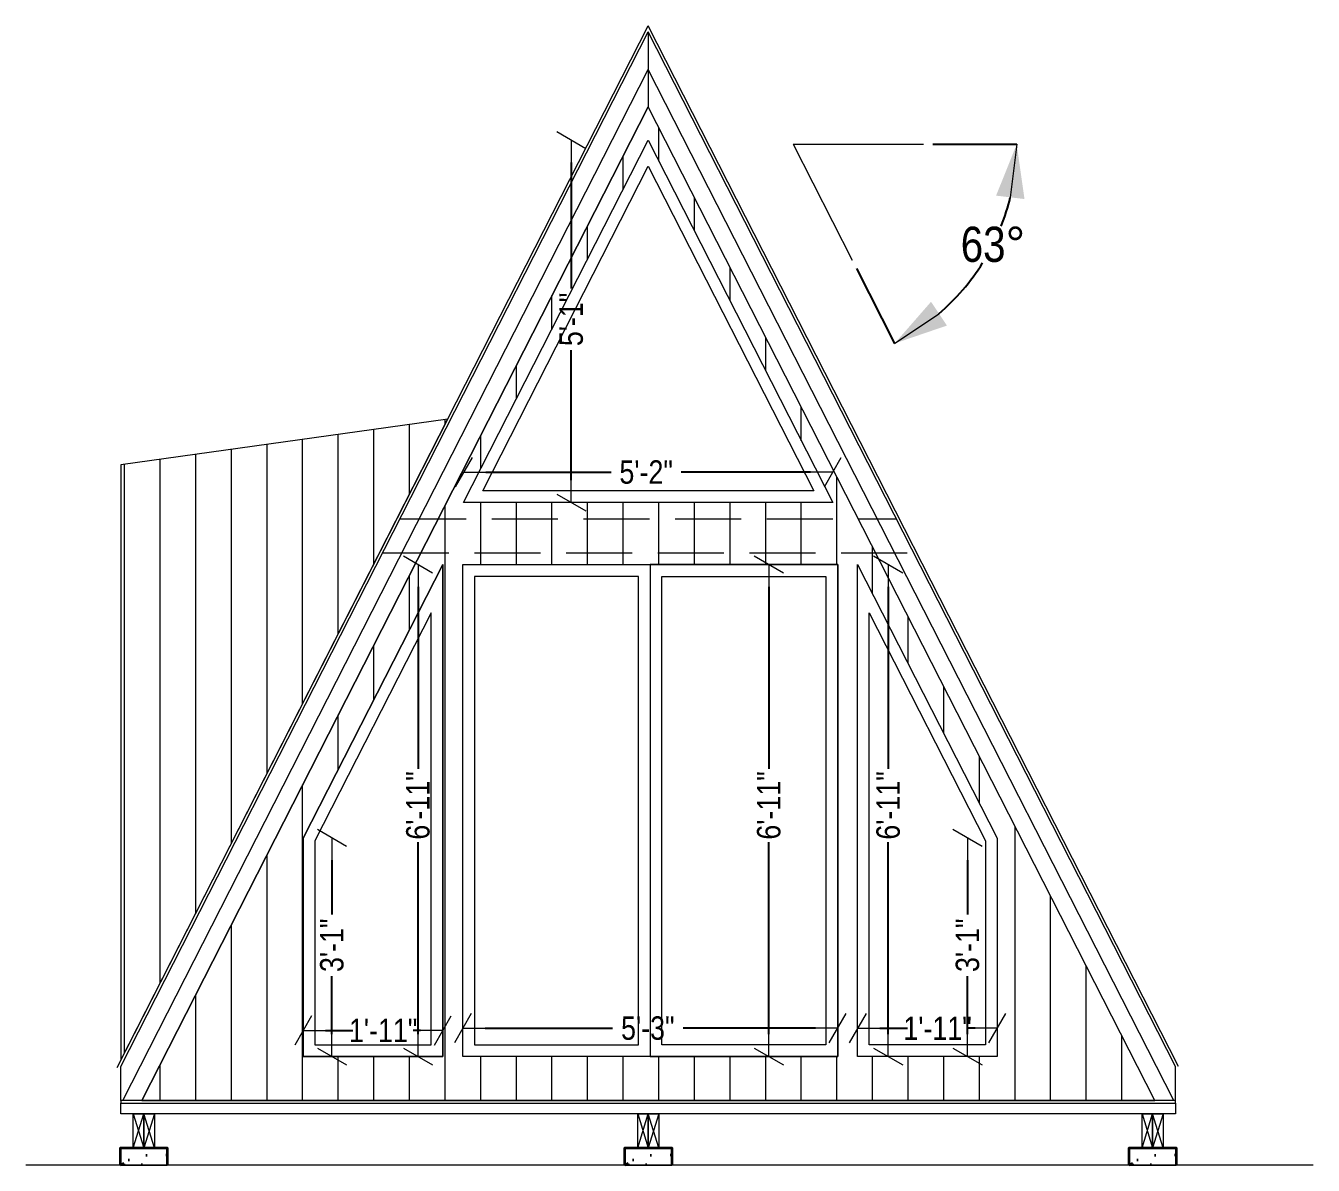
# Model space of a CAD drawing. Header units: millimetres. Extents: x -441769 to -416837, y 102511 to 137331.
# Drawn here: x -440835 to -435341, y 106076 to 110940 of the extents above; entities that cross this region are included whole.
import ezdxf

# ---------------------------------------------------------------- set-up
doc = ezdxf.new("R2010")
doc.units = ezdxf.units.MM
doc.header["$MEASUREMENT"] = 0
doc.linetypes.add('Hidden Line', pattern=[391.222223, 282.222223, -109])
for name, color, linetype, lineweight in [('2D Drafting - General_Pen_No__1', 7, 'Continuous', 13), ('2D Drafting - General_Pen_No__6', 5, 'Continuous', 35), ('A-raam_Pen_No__1', 7, 'Continuous', 13), ('vundament_Pen_No__1', 7, 'Continuous', 13), ('vundament_Pen_No__7', 7, 'Continuous', 35)]:
    doc.layers.add(name, color=color, linetype=linetype, lineweight=lineweight)
doc.layers.add('Dimensioning - General', color=7, linetype='Continuous')
doc.styles.add('GENERATED_STYLE_2', font='techl___.ttf')
doc.dimstyles.new('GENERATED_STYLE__3', dxfattribs={"dimtxt": 100, "dimasz": 95, "dimexe": 0.18, "dimexo": 0.0625, "dimgap": 0.09, "dimtad": 0, "dimdec": 0, "dimlfac": 0.03937, "dimzin": 0, "dimdsep": 46, "dimlunit": 4, "dimtxsty": 'GENERATED_STYLE_2', "dimblk": 'ARROWHEAD_2', "dimblk1": 'ARROWHEAD_2', "dimblk2": 'ARROWHEAD_2', "dimcen": 0.09, "dimse1": 1, "dimse2": 1, "dimclrd": 7, "dimclre": 7, "dimclrt": 7, "dimadec": 0, "dimazin": 0, "dimtfac": 1, "dimtdec": 4, "dimtmove": 0, "dimatfit": 3, "dimfxl": 1, "dimtolj": 1, "dimtzin": 0, "dimarcsym": 0})
doc.dimstyles.new('GENERATED_STYLE__4', dxfattribs={"dimtxt": 100, "dimasz": 95, "dimexe": 0.18, "dimexo": 0.0625, "dimgap": 0.09, "dimtad": 0, "dimtih": 1, "dimtoh": 1, "dimdec": 0, "dimlfac": 0.03937, "dimzin": 0, "dimdsep": 46, "dimlunit": 4, "dimtxsty": 'GENERATED_STYLE_2', "dimblk": 'ARROWHEAD_2', "dimblk1": 'ARROWHEAD_2', "dimblk2": 'ARROWHEAD_2', "dimcen": 0.09, "dimse1": 1, "dimse2": 1, "dimclrd": 7, "dimclre": 7, "dimclrt": 7, "dimadec": 0, "dimazin": 0, "dimtfac": 1, "dimtdec": 4, "dimtmove": 0, "dimatfit": 3, "dimfxl": 1, "dimtolj": 1, "dimtzin": 0, "dimarcsym": 0})
doc.dimstyles.new('GENERATED_STYLE__5', dxfattribs={"dimtxt": 150, "dimasz": 228, "dimexe": 0.18, "dimexo": 40, "dimgap": 0.09, "dimtad": 1, "dimtih": 1, "dimtoh": 1, "dimdec": 0, "dimzin": 0, "dimdsep": 46, "dimtxsty": 'GENERATED_STYLE_2', "dimblk": 'ARROWHEAD_5', "dimblk1": 'ARROWHEAD_5', "dimblk2": 'ARROWHEAD_5', "dimcen": 0.09, "dimclrd": 7, "dimclre": 7, "dimclrt": 7, "dimadec": 0, "dimazin": 0, "dimtfac": 1, "dimtdec": 4, "dimtmove": 0, "dimatfit": 3, "dimfxl": 1, "dimtolj": 1, "dimtzin": 0, "dimarcsym": 0})
pattern_1 = [(90, (-2045.37, -6473.37), (-152, 0), [])]

# ---------------------------------------------------------------- blocks, each defined once
blk = doc.blocks.new('ARROWHEAD_2')
at = {"color": 0, "linetype": 'Continuous', "lineweight": 0}
for p, q in [((-0.378, -0.655), (0.378, 0.655)), ((0, 0), (-1, 0))]:
    blk.add_line(p, q, dxfattribs=at)
blk = doc.blocks.new('*D140')
at = {"layer": 'Defpoints', "color": 0, "linetype": 'Continuous', "transparency": 16777216}
for p in [(-439161, 108639.7), (-439055.1, 108639.7), (-439055.1, 106539.7)]:
    blk.add_point(p, dxfattribs=at)
at = {"layer": 'Dimensioning - General', "color": 7, "linetype": 'Continuous', "lineweight": -2, "transparency": 16777216}
for p, q in [((-439161, 108544.7), (-439161, 107767.8)), ((-439161, 106634.7), (-439161, 107455.6))]:
    blk.add_line(p, q, dxfattribs=at)
at = {"layer": 'Dimensioning - General', "color": 7, "linetype": 'Continuous', "lineweight": -2, "transparency": 16777216, "xscale": 95, "yscale": 95, "zscale": 95}
for p, rotation in [((-439161, 108639.7), 90), ((-439161, 106539.7), 270)]:
    blk.add_blockref('ARROWHEAD_2', p, dxfattribs=dict(at, rotation=rotation))
at = {"layer": 'Dimensioning - General', "color": 7, "linetype": 'Continuous', "lineweight": 13, "transparency": 16777216, "insert": (-439161, 107611.7), "char_height": 100, "attachment_point": 5, "rotation": 90, "style": 'GENERATED_STYLE_2'}
blk.add_mtext('\\A1;6\'-11"', dxfattribs=at)
blk = doc.blocks.new('*D141')
at = {"layer": 'Defpoints', "color": 0, "linetype": 'Continuous', "transparency": 16777216}
for p in [(-439055.1, 106651.3), (-439651.2, 106539.7), (-439055.1, 106539.7)]:
    blk.add_point(p, dxfattribs=at)
at = {"layer": 'Dimensioning - General', "color": 7, "linetype": 'Continuous', "lineweight": -2, "transparency": 16777216}
for p, q in [((-439556.2, 106651.3), (-439438.7, 106651.3)), ((-439150.1, 106651.3), (-439181, 106651.3))]:
    blk.add_line(p, q, dxfattribs=at)
at = {"layer": 'Dimensioning - General', "color": 7, "linetype": 'Continuous', "lineweight": -2, "transparency": 16777216, "xscale": 95, "yscale": 95, "zscale": 95, "rotation": 180}
blk.add_blockref('ARROWHEAD_2', (-439651.2, 106651.3), dxfattribs=at)
at = {"layer": 'Dimensioning - General', "color": 7, "linetype": 'Continuous', "lineweight": -2, "transparency": 16777216, "xscale": 95, "yscale": 95, "zscale": 95}
blk.add_blockref('ARROWHEAD_2', (-439055.1, 106651.3), dxfattribs=at)
at = {"layer": 'Dimensioning - General', "color": 7, "linetype": 'Continuous', "lineweight": 13, "transparency": 16777216, "insert": (-439309.8, 106651.3), "char_height": 100, "attachment_point": 5, "style": 'GENERATED_STYLE_2'}
blk.add_mtext('\\A1;1\'-11"', dxfattribs=at)
blk = doc.blocks.new('*D142')
at = {"layer": 'Defpoints', "color": 0, "linetype": 'Continuous', "transparency": 16777216}
for p in [(-439651.2, 107472.6), (-439528.4, 107472.6), (-439651.2, 106539.7)]:
    blk.add_point(p, dxfattribs=at)
at = {"layer": 'Dimensioning - General', "color": 7, "linetype": 'Continuous', "lineweight": -2, "transparency": 16777216}
for p, q in [((-439528.4, 107377.6), (-439528.4, 107146.6)), ((-439528.4, 106634.7), (-439528.4, 106883))]:
    blk.add_line(p, q, dxfattribs=at)
at = {"layer": 'Dimensioning - General', "color": 7, "linetype": 'Continuous', "lineweight": -2, "transparency": 16777216, "xscale": 95, "yscale": 95, "zscale": 95}
for p, rotation in [((-439528.4, 107472.6), 90), ((-439528.4, 106539.7), 270)]:
    blk.add_blockref('ARROWHEAD_2', p, dxfattribs=dict(at, rotation=rotation))
at = {"layer": 'Dimensioning - General', "color": 7, "linetype": 'Continuous', "lineweight": 13, "transparency": 16777216, "insert": (-439528.4, 107014.8), "char_height": 100, "attachment_point": 5, "rotation": 90, "style": 'GENERATED_STYLE_2'}
blk.add_mtext('\\A1;3\'-1"', dxfattribs=at)
blk = doc.blocks.new('*D143')
at = {"layer": 'Defpoints', "color": 0, "linetype": 'Continuous', "transparency": 16777216}
for p in [(-437390.7, 109034.3), (-438966.4, 108904.7), (-437390.7, 108904.7)]:
    blk.add_point(p, dxfattribs=at)
at = {"layer": 'Dimensioning - General', "color": 7, "linetype": 'Continuous', "lineweight": -2, "transparency": 16777216}
for p, q in [((-438871.4, 109034.3), (-438336.2, 109034.3)), ((-437485.7, 109034.3), (-438038.6, 109034.3))]:
    blk.add_line(p, q, dxfattribs=at)
at = {"layer": 'Dimensioning - General', "color": 7, "linetype": 'Continuous', "lineweight": -2, "transparency": 16777216, "xscale": 95, "yscale": 95, "zscale": 95, "rotation": 180}
blk.add_blockref('ARROWHEAD_2', (-438966.4, 109034.3), dxfattribs=at)
at = {"layer": 'Dimensioning - General', "color": 7, "linetype": 'Continuous', "lineweight": -2, "transparency": 16777216, "xscale": 95, "yscale": 95, "zscale": 95}
blk.add_blockref('ARROWHEAD_2', (-437390.7, 109034.3), dxfattribs=at)
at = {"layer": 'Dimensioning - General', "color": 7, "linetype": 'Continuous', "lineweight": 13, "transparency": 16777216, "insert": (-438187.4, 109034.3), "char_height": 100, "attachment_point": 5, "style": 'GENERATED_STYLE_2'}
blk.add_mtext('\\A1;5\'-2"', dxfattribs=at)
blk = doc.blocks.new('*D144')
at = {"layer": 'Defpoints', "color": 0, "linetype": 'Continuous', "transparency": 16777216}
for p in [(-438506.8, 110451), (-438178.5, 110451), (-437390.7, 108904.7)]:
    blk.add_point(p, dxfattribs=at)
at = {"layer": 'Dimensioning - General', "color": 7, "linetype": 'Continuous', "lineweight": -2, "transparency": 16777216}
for p, q in [((-438506.8, 110356), (-438506.8, 109817.8)), ((-438506.8, 108999.7), (-438506.8, 109555.1))]:
    blk.add_line(p, q, dxfattribs=at)
at = {"layer": 'Dimensioning - General', "color": 7, "linetype": 'Continuous', "lineweight": -2, "transparency": 16777216, "xscale": 95, "yscale": 95, "zscale": 95}
for p, rotation in [((-438506.8, 110451), 90), ((-438506.8, 108904.7), 270)]:
    blk.add_blockref('ARROWHEAD_2', p, dxfattribs=dict(at, rotation=rotation))
at = {"layer": 'Dimensioning - General', "color": 7, "linetype": 'Continuous', "lineweight": 13, "transparency": 16777216, "insert": (-438506.8, 109686.5), "char_height": 100, "attachment_point": 5, "rotation": 90, "style": 'GENERATED_STYLE_2'}
blk.add_mtext('\\A1;5\'-1"', dxfattribs=at)
blk = doc.blocks.new('*D145')
at = {"layer": 'Defpoints', "color": 0, "linetype": 'Continuous', "transparency": 16777216}
for p in [(-437285.1, 108639.7), (-437154.4, 108639.7), (-437285.1, 106539.7)]:
    blk.add_point(p, dxfattribs=at)
at = {"layer": 'Dimensioning - General', "color": 7, "linetype": 'Continuous', "lineweight": -2, "transparency": 16777216}
for p, q in [((-437154.4, 108544.7), (-437154.4, 107767.8)), ((-437154.4, 106634.7), (-437154.4, 107455.6))]:
    blk.add_line(p, q, dxfattribs=at)
at = {"layer": 'Dimensioning - General', "color": 7, "linetype": 'Continuous', "lineweight": -2, "transparency": 16777216, "xscale": 95, "yscale": 95, "zscale": 95}
for p, rotation in [((-437154.4, 108639.7), 90), ((-437154.4, 106539.7), 270)]:
    blk.add_blockref('ARROWHEAD_2', p, dxfattribs=dict(at, rotation=rotation))
at = {"layer": 'Dimensioning - General', "color": 7, "linetype": 'Continuous', "lineweight": 13, "transparency": 16777216, "insert": (-437154.4, 107611.7), "char_height": 100, "attachment_point": 5, "rotation": 90, "style": 'GENERATED_STYLE_2'}
blk.add_mtext('\\A1;6\'-11"', dxfattribs=at)
blk = doc.blocks.new('*D146')
at = {"layer": 'Defpoints', "color": 0, "linetype": 'Continuous', "transparency": 16777216}
for p in [(-436689, 106660.8), (-437285.1, 106539.7), (-436689, 106539.7)]:
    blk.add_point(p, dxfattribs=at)
at = {"layer": 'Dimensioning - General', "color": 7, "linetype": 'Continuous', "lineweight": -2, "transparency": 16777216}
for p, q in [((-437190.1, 106660.8), (-437072.6, 106660.8)), ((-436784, 106660.8), (-436814.9, 106660.8))]:
    blk.add_line(p, q, dxfattribs=at)
at = {"layer": 'Dimensioning - General', "color": 7, "linetype": 'Continuous', "lineweight": -2, "transparency": 16777216, "xscale": 95, "yscale": 95, "zscale": 95, "rotation": 180}
blk.add_blockref('ARROWHEAD_2', (-437285.1, 106660.8), dxfattribs=at)
at = {"layer": 'Dimensioning - General', "color": 7, "linetype": 'Continuous', "lineweight": -2, "transparency": 16777216, "xscale": 95, "yscale": 95, "zscale": 95}
blk.add_blockref('ARROWHEAD_2', (-436689, 106660.8), dxfattribs=at)
at = {"layer": 'Dimensioning - General', "color": 7, "linetype": 'Continuous', "lineweight": 13, "transparency": 16777216, "insert": (-436943.8, 106660.8), "char_height": 100, "attachment_point": 5, "style": 'GENERATED_STYLE_2'}
blk.add_mtext('\\A1;1\'-11"', dxfattribs=at)
blk = doc.blocks.new('*D147')
at = {"layer": 'Defpoints', "color": 0, "linetype": 'Continuous', "transparency": 16777216}
for p in [(-436815.9, 107472.6), (-436689, 107472.6), (-436689, 106539.7)]:
    blk.add_point(p, dxfattribs=at)
at = {"layer": 'Dimensioning - General', "color": 7, "linetype": 'Continuous', "lineweight": -2, "transparency": 16777216}
for p, q in [((-436815.9, 107377.6), (-436815.9, 107146.6)), ((-436815.9, 106634.7), (-436815.9, 106883))]:
    blk.add_line(p, q, dxfattribs=at)
at = {"layer": 'Dimensioning - General', "color": 7, "linetype": 'Continuous', "lineweight": -2, "transparency": 16777216, "xscale": 95, "yscale": 95, "zscale": 95}
for p, rotation in [((-436815.9, 107472.6), 90), ((-436815.9, 106539.7), 270)]:
    blk.add_blockref('ARROWHEAD_2', p, dxfattribs=dict(at, rotation=rotation))
at = {"layer": 'Dimensioning - General', "color": 7, "linetype": 'Continuous', "lineweight": 13, "transparency": 16777216, "insert": (-436815.9, 107014.8), "char_height": 100, "attachment_point": 5, "rotation": 90, "style": 'GENERATED_STYLE_2'}
blk.add_mtext('\\A1;3\'-1"', dxfattribs=at)
blk = doc.blocks.new('*D148')
at = {"layer": 'Defpoints', "color": 0, "linetype": 'Continuous', "transparency": 16777216}
for p in [(-437370.1, 106660.8), (-438970.1, 106539.7), (-437370.1, 106539.7)]:
    blk.add_point(p, dxfattribs=at)
at = {"layer": 'Dimensioning - General', "color": 7, "linetype": 'Continuous', "lineweight": -2, "transparency": 16777216}
for p, q in [((-438875.1, 106660.8), (-438330.7, 106660.8)), ((-437465.1, 106660.8), (-438030.1, 106660.8))]:
    blk.add_line(p, q, dxfattribs=at)
at = {"layer": 'Dimensioning - General', "color": 7, "linetype": 'Continuous', "lineweight": -2, "transparency": 16777216, "xscale": 95, "yscale": 95, "zscale": 95, "rotation": 180}
blk.add_blockref('ARROWHEAD_2', (-438970.1, 106660.8), dxfattribs=at)
at = {"layer": 'Dimensioning - General', "color": 7, "linetype": 'Continuous', "lineweight": -2, "transparency": 16777216, "xscale": 95, "yscale": 95, "zscale": 95}
blk.add_blockref('ARROWHEAD_2', (-437370.1, 106660.8), dxfattribs=at)
at = {"layer": 'Dimensioning - General', "color": 7, "linetype": 'Continuous', "lineweight": 13, "transparency": 16777216, "insert": (-438180.4, 106660.8), "char_height": 100, "attachment_point": 5, "style": 'GENERATED_STYLE_2'}
blk.add_mtext('\\A1;5\'-3"', dxfattribs=at)
blk = doc.blocks.new('*D149')
at = {"layer": 'Defpoints', "color": 0, "linetype": 'Continuous', "transparency": 16777216}
for p in [(-437663.8, 108639.7), (-437370.1, 108639.7), (-437370.1, 106539.7)]:
    blk.add_point(p, dxfattribs=at)
at = {"layer": 'Dimensioning - General', "color": 7, "linetype": 'Continuous', "lineweight": -2, "transparency": 16777216}
for p, q in [((-437663.8, 108544.7), (-437663.8, 107767.8)), ((-437663.8, 106634.7), (-437663.8, 107455.6))]:
    blk.add_line(p, q, dxfattribs=at)
at = {"layer": 'Dimensioning - General', "color": 7, "linetype": 'Continuous', "lineweight": -2, "transparency": 16777216, "xscale": 95, "yscale": 95, "zscale": 95}
for p, rotation in [((-437663.8, 108639.7), 90), ((-437663.8, 106539.7), 270)]:
    blk.add_blockref('ARROWHEAD_2', p, dxfattribs=dict(at, rotation=rotation))
at = {"layer": 'Dimensioning - General', "color": 7, "linetype": 'Continuous', "lineweight": 13, "transparency": 16777216, "insert": (-437663.8, 107611.7), "char_height": 100, "attachment_point": 5, "rotation": 90, "style": 'GENERATED_STYLE_2'}
blk.add_mtext('\\A1;6\'-11"', dxfattribs=at)
blk = doc.blocks.new('ARROWHEAD_5')
at = {"linetype": 'Continuous', "lineweight": 0}
blk.add_hatch(color=0, dxfattribs=at).paths.add_polyline_path([(-1, 0.2679), (0, 0), (-1, -0.2679)])
at = {"color": 0, "linetype": 'Continuous', "lineweight": 0}
blk.add_line((0, 0), (-1, 0), dxfattribs=at)
blk = doc.blocks.new('*D161')
at = {"layer": 'Defpoints', "color": 0, "linetype": 'Continuous', "transparency": 16777216}
for p in [(-437560.2, 110433.9), (-437004.6, 110433.9), (-437307.9, 109938.9), (-436851.2, 109795.6)]:
    blk.add_point(p, dxfattribs=at)
at = {"layer": 'Dimensioning - General', "color": 7, "linetype": 'Continuous', "lineweight": -2, "transparency": 16777216}
for p, q in [((-436964.6, 110433.9), (-436606, 110433.9)), ((-437289.8, 109903.3), (-437127, 109583.7))]:
    blk.add_line(p, q, dxfattribs=at)
for start, end in [(338.5142, 346.2736), (310.7264, 327.9546)]:
    blk.add_arc((-437560.2, 110433.9), 954, start, end, dxfattribs=at)
at = {"layer": 'Dimensioning - General', "color": 7, "linetype": 'Continuous', "lineweight": -2, "transparency": 16777216, "xscale": 228, "yscale": 228, "zscale": 228}
for p, rotation in [((-436606.2, 110433.9), 83.13680266458098), ((-437127.1, 109583.9), 213.8631973354183)]:
    blk.add_blockref('ARROWHEAD_5', p, dxfattribs=dict(at, rotation=rotation))
at = {"layer": 'Dimensioning - General', "color": 7, "linetype": 'Continuous', "lineweight": 13, "transparency": 16777216, "insert": (-436707.5, 110006.1), "char_height": 150, "attachment_point": 5, "style": 'GENERATED_STYLE_2'}
blk.add_mtext('\\A1;63°', dxfattribs=at)

msp = doc.modelspace()

# ---------------------------------------------------------------- hatches: boundary and pattern name
at = {"layer": '2D Drafting - General_Pen_No__1', "linetype": 'Continuous', "lineweight": 13}
h = msp.add_hatch(dxfattribs=at)
h.set_pattern_fill('PLANK_FLOOR_VERT', style=0, pattern_type=2)
h.set_pattern_definition(pattern_1)
h.paths.add_polyline_path([(-438178.5, 110594.2), (-440339.7, 106352.7), (-436017.4, 106352.7)])
h.paths.add_polyline_path([(-438970.1, 106539.7), (-438970.1, 108639.7), (-437370.1, 108639.7), (-437370.1, 106539.7)], flags=16)
h.paths.add_polyline_path([(-438966.4, 108904.7), (-438178.5, 110451), (-437390.7, 108904.7)], flags=16)
h.paths.add_polyline_path([(-437285.1, 108639.7), (-436689, 107472.6), (-436689, 106539.7), (-437285.1, 106539.7)], flags=16)
h.paths.add_polyline_path([(-439651.2, 107472.6), (-439055.1, 108639.7), (-439055.1, 106539.7), (-439651.2, 106539.7)], flags=16)
h = msp.add_hatch(dxfattribs=at)
h.set_pattern_fill('PLANK_FLOOR_VERT', style=0, pattern_type=2)
h.set_pattern_definition(pattern_1)
h.paths.add_polyline_path([(-440428.5, 109065.1), (-440428.5, 106524.4), (-439034, 109261.1)])
at = {"layer": 'vundament_Pen_No__7', "linetype": 'Continuous', "lineweight": 35}
h = msp.add_hatch(dxfattribs=at)
h.set_pattern_fill('AR_CONC', style=0, pattern_type=2)
h.set_pattern_definition([(50, (-2287248.06, -574314.3), (-182.184669, 15.939086), [19.05, -209.55]), (355, (-2287248.06, -574314.3), (-35.242826, 191.056643), [15.24, -167.64]), (100.451, (-2287232.88, -574315.63), (146.942502, 175.116688), [16.19, -178.09]), (46.1842, (-2287248.06, -574263.5), (-271.07904, 42.042328), [28.575, -314.325]), (96.6356, (-2287225.47, -574267), (237.404234, 247.425556), [24.285, -267.135]), (351.184, (-2287248.06, -574263.5), (237.404606, 247.425118), [22.86, -251.46]), (21, (-2287222.66, -574276.2), (-151.61488, 102.265519), [19.05, -209.55]), (326, (-2287222.66, -574276.2), (61.802028, 184.187966), [15.24, -167.64]), (71.4514, (-2287210.03, -574284.72), (213.41649, 81.922858), [16.19, -178.09]), (37.5, (-2287248.06, -574314.3), (3.0886033, 84.5550389), [0, -165.608, 0, -170.18, 0, -168.275]), (7.5, (-2287248.06, -574314.3), (66.8196625, 100.180575), [0, -97.028, 0, -161.798, 0, -64.135]), (327.5, (-2287304.704, -574314.3), (-135.5905952, 5.728744), [0, -63.5, 0, -198.12, 0, -262.89]), (317.5, (-2287330.1, -574314.3), (148.1291814, 25.426491), [0, -82.55, 0, -131.572, 0, -186.69])])
h.paths.add_polyline_path([(-440231, 106150.7), (-440431, 106150.7), (-440431, 106075.8), (-440231, 106075.8)])
h = msp.add_hatch(dxfattribs=at)
h.set_pattern_fill('AR_CONC', style=0, pattern_type=2)
h.set_pattern_definition([(50, (-2285095.56, -574314.3), (-182.184669, 15.939086), [19.05, -209.55]), (355, (-2285095.56, -574314.3), (-35.242826, 191.056643), [15.24, -167.64]), (100.451, (-2285080.38, -574315.63), (146.942502, 175.116688), [16.19, -178.09]), (46.1842, (-2285095.56, -574263.5), (-271.07904, 42.042328), [28.575, -314.325]), (96.6356, (-2285072.97, -574267), (237.404234, 247.425556), [24.285, -267.135]), (351.184, (-2285095.56, -574263.5), (237.404606, 247.425118), [22.86, -251.46]), (21, (-2285070.16, -574276.2), (-151.61488, 102.265519), [19.05, -209.55]), (326, (-2285070.16, -574276.2), (61.802028, 184.187966), [15.24, -167.64]), (71.4514, (-2285057.53, -574284.72), (213.41649, 81.922858), [16.19, -178.09]), (37.5, (-2285095.56, -574314.3), (3.0886033, 84.5550389), [0, -165.608, 0, -170.18, 0, -168.275]), (7.5, (-2285095.56, -574314.3), (66.8196625, 100.180575), [0, -97.028, 0, -161.798, 0, -64.135]), (327.5, (-2285152.204, -574314.3), (-135.5905952, 5.728744), [0, -63.5, 0, -198.12, 0, -262.89]), (317.5, (-2285177.6, -574314.3), (148.1291814, 25.426491), [0, -82.55, 0, -131.572, 0, -186.69])])
h.paths.add_polyline_path([(-438078.5, 106150.7), (-438278.5, 106150.7), (-438278.5, 106075.8), (-438078.5, 106075.8)])
h = msp.add_hatch(dxfattribs=at)
h.set_pattern_fill('AR_CONC', style=0, pattern_type=2)
h.set_pattern_definition([(50, (-2282943.06, -574314.3), (-182.184669, 15.939086), [19.05, -209.55]), (355, (-2282943.06, -574314.3), (-35.242826, 191.056643), [15.24, -167.64]), (100.451, (-2282927.88, -574315.63), (146.942502, 175.116688), [16.19, -178.09]), (46.1842, (-2282943.06, -574263.5), (-271.07904, 42.042328), [28.575, -314.325]), (96.6356, (-2282920.47, -574267), (237.404234, 247.425556), [24.285, -267.135]), (351.184, (-2282943.06, -574263.5), (237.404606, 247.425118), [22.86, -251.46]), (21, (-2282917.66, -574276.2), (-151.61488, 102.265519), [19.05, -209.55]), (326, (-2282917.66, -574276.2), (61.802028, 184.187966), [15.24, -167.64]), (71.4514, (-2282905.03, -574284.72), (213.41649, 81.922858), [16.19, -178.09]), (37.5, (-2282943.06, -574314.3), (3.0886033, 84.5550389), [0, -165.608, 0, -170.18, 0, -168.275]), (7.5, (-2282943.06, -574314.3), (66.8196625, 100.180575), [0, -97.028, 0, -161.798, 0, -64.135]), (327.5, (-2282999.704, -574314.3), (-135.5905952, 5.728744), [0, -63.5, 0, -198.12, 0, -262.89]), (317.5, (-2283025.1, -574314.3), (148.1291814, 25.426491), [0, -82.55, 0, -131.572, 0, -186.69])])
h.paths.add_polyline_path([(-435926, 106150.7), (-436126, 106150.7), (-436126, 106075.8), (-435926, 106075.8)])

# ---------------------------------------------------------------- linework, layer by layer
at = {"layer": '2D Drafting - General_Pen_No__1', "color": 7, "linetype": 'Continuous', "lineweight": 13}
for p, q in [((-440444.3, 106493.2), (-438178.5, 110940)), ((-435915.1, 106497.8), (-438178.5, 110940)), ((-440428.5, 106497.7), (-438178.5, 110913.6)), ((-435928.5, 106497.7), (-438178.5, 110913.6)), ((-438178.5, 110913.6), (-438178.5, 110594.2)), ((-440421, 106352.7), (-438178.5, 110753.9)), ((-435936, 106352.7), (-438178.5, 110753.9)), ((-440339.7, 106352.7), (-438178.5, 110594.2)), ((-436017.4, 106352.7), (-438178.5, 110594.2)), ((-437560.2, 110433.9), (-437004.6, 110433.9)), ((-437560.2, 110433.9), (-437307.9, 109938.9)), ((-440428.5, 106352.7), (-440428.5, 106497.7)), ((-435928.5, 106352.7), (-435928.5, 106497.7)), ((-440376, 106150.7), (-440331, 106295.7)), ((-440376, 106295.7), (-440331, 106150.7)), ((-440286, 106150.7), (-440331, 106295.7)), ((-440286, 106295.7), (-440331, 106150.7)), ((-438223.5, 106150.7), (-438178.5, 106295.7)), ((-438223.5, 106295.7), (-438178.5, 106150.7)), ((-438133.5, 106150.7), (-438178.5, 106295.7)), ((-438133.5, 106295.7), (-438178.5, 106150.7)), ((-436071, 106150.7), (-436026, 106295.7)), ((-436071, 106295.7), (-436026, 106150.7)), ((-435981, 106150.7), (-436026, 106295.7)), ((-435981, 106295.7), (-436026, 106150.7)), ((-435340.7, 106075.8), (-440834.9, 106075.8))]:
    msp.add_line(p, q, dxfattribs=at)
at = {"layer": '2D Drafting - General_Pen_No__1', "color": 7, "linetype": 'Continuous', "lineweight": 13, "flags": 128}
for points in [[(-438178.5, 110594.2), (-440339.7, 106352.7), (-436017.4, 106352.7)], [(-438966.4, 108904.7), (-438178.5, 110451), (-437390.7, 108904.7)], [(-438178.5, 110451), (-437390.7, 108904.7), (-438966.4, 108904.7)], [(-438178.5, 110340.9), (-437472.2, 108954.7), (-438884.8, 108954.7)], [(-440428.5, 109065.1), (-440428.5, 106524.4), (-439034, 109261.1)], [(-439651.2, 107472.6), (-439055.1, 108639.7), (-439055.1, 106539.7), (-439651.2, 106539.7)], [(-439055.1, 108639.7), (-439651.2, 107472.6), (-439651.2, 106539.7), (-439055.1, 106539.7)], [(-438970.1, 106539.7), (-438970.1, 108639.7), (-437370.1, 108639.7), (-437370.1, 106539.7)], [(-438970.1, 108639.7), (-438170.1, 108639.7), (-438170.1, 106539.7), (-438970.1, 106539.7)], [(-438970.1, 108639.7), (-437370.1, 108639.7), (-437370.1, 106539.7), (-438970.1, 106539.7)], [(-437370.1, 108639.7), (-438170.1, 108639.7), (-438170.1, 106539.7), (-437370.1, 106539.7)], [(-437285.1, 108639.7), (-436689, 107472.6), (-436689, 106539.7), (-437285.1, 106539.7)], [(-437285.1, 108639.7), (-436689, 107472.6), (-436689, 106539.7), (-437285.1, 106539.7)], [(-438220.1, 108589.7), (-438920.1, 108589.7), (-438920.1, 106589.7), (-438220.1, 106589.7)], [(-438120.1, 108589.7), (-437420.1, 108589.7), (-437420.1, 106589.7), (-438120.1, 106589.7)], [(-439105.1, 108434.3), (-439601.2, 107460.6), (-439601.2, 106589.7), (-439105.1, 106589.7)], [(-437235.1, 108434.3), (-436739, 107460.6), (-436739, 106589.7), (-437235.1, 106589.7)], [(-440428.5, 106340.7), (-435928.5, 106340.7), (-435928.5, 106352.7), (-440428.5, 106352.7)], [(-440428.5, 106340.7), (-435928.5, 106340.7), (-435928.5, 106295.7), (-440428.5, 106295.7)], [(-440376, 106295.7), (-440331, 106295.7), (-440331, 106150.7), (-440376, 106150.7)], [(-440331, 106295.7), (-440286, 106295.7), (-440286, 106150.7), (-440331, 106150.7)], [(-438223.5, 106295.7), (-438178.5, 106295.7), (-438178.5, 106150.7), (-438223.5, 106150.7)], [(-438178.5, 106295.7), (-438133.5, 106295.7), (-438133.5, 106150.7), (-438178.5, 106150.7)], [(-436071, 106295.7), (-436026, 106295.7), (-436026, 106150.7), (-436071, 106150.7)], [(-436026, 106295.7), (-435981, 106295.7), (-435981, 106150.7), (-436026, 106150.7)]]:
    msp.add_lwpolyline(points, close=True, dxfattribs=at)
at = {"layer": '2D Drafting - General_Pen_No__6', "color": 5, "linetype": 'Continuous', "lineweight": 35, "flags": 128}
for points in [[(-440431, 106075.8), (-440431, 106150.7), (-440231, 106150.7), (-440231, 106075.8)], [(-438278.5, 106075.8), (-438278.5, 106150.7), (-438078.5, 106150.7), (-438078.5, 106075.8)], [(-436126, 106075.8), (-436126, 106150.7), (-435926, 106150.7), (-435926, 106075.8)]]:
    msp.add_lwpolyline(points, dxfattribs=at)
at = {"layer": 'A-raam_Pen_No__1', "color": 7, "linetype": 'Hidden Line', "lineweight": 13}
for p, q in [((-439237.8, 108834.7), (-437119.3, 108834.7)), ((-439311.7, 108689.7), (-437045.4, 108689.7))]:
    msp.add_line(p, q, dxfattribs=at)
at = {"layer": 'vundament_Pen_No__1', "color": 7, "linetype": 'Continuous', "lineweight": 13, "flags": 128}
for points in [[(-440231, 106150.7), (-440431, 106150.7), (-440431, 106075.8), (-440231, 106075.8)], [(-438078.5, 106150.7), (-438278.5, 106150.7), (-438278.5, 106075.8), (-438078.5, 106075.8)], [(-435926, 106150.7), (-436126, 106150.7), (-436126, 106075.8), (-435926, 106075.8)]]:
    msp.add_lwpolyline(points, close=True, dxfattribs=at)

# ---------------------------------------------------------------- dimensions: what is measured, and where the dimension line sits
at = {"layer": 'Dimensioning - General', "color": 7, "linetype": 'Continuous', "lineweight": 13}
for base, p1, p2, picture, middle in [((-438506.8, 110451), (-437390.7, 108904.7), (-438178.5, 110451), '*D144', (-438506.8, 109686.5)), ((-439161, 108639.7), (-439055.1, 106539.7), (-439055.1, 108639.7), '*D140', (-439161, 107611.7)), ((-437663.8, 108639.7), (-437370.1, 106539.7), (-437370.1, 108639.7), '*D149', (-437663.8, 107611.7)), ((-437154.4, 108639.7), (-437285.1, 106539.7), (-437285.1, 108639.7), '*D145', (-437154.4, 107611.7)), ((-439528.4, 107472.6), (-439651.2, 106539.7), (-439651.2, 107472.6), '*D142', (-439528.4, 107014.8)), ((-436815.9, 107472.6), (-436689, 106539.7), (-436689, 107472.6), '*D147', (-436815.9, 107014.8))]:
    dim = msp.add_linear_dim(base=base, p1=p1, p2=p2, angle=90, dimstyle='GENERATED_STYLE__3', dxfattribs=at)
    dim.commit()
    dim.dimension.update_dxf_attribs({"geometry": picture, "text_midpoint": middle, "dimtype": 160, "text_rotation": 90})
dim = msp.add_angular_dim_3p(base=(-436851.2, 109795.6), center=(-437560.2, 110433.9), p1=(-437004.6, 110433.9), p2=(-437307.9, 109938.9), dimstyle='GENERATED_STYLE__5', dxfattribs=at)
dim.commit()
dim.dimension.update_dxf_attribs({"geometry": '*D161', "text_midpoint": (-436707.5, 110006.1), "dimtype": 165})
for base, p1, p2, picture, middle in [((-437390.7, 109034.3), (-438966.4, 108904.7), (-437390.7, 108904.7), '*D143', (-438187.4, 109034.3)), ((-439055.1, 106651.3), (-439651.2, 106539.7), (-439055.1, 106539.7), '*D141', (-439309.8, 106651.3)), ((-437370.1, 106660.8), (-438970.1, 106539.7), (-437370.1, 106539.7), '*D148', (-438180.4, 106660.8)), ((-436689, 106660.8), (-437285.1, 106539.7), (-436689, 106539.7), '*D146', (-436943.8, 106660.8))]:
    dim = msp.add_linear_dim(base=base, p1=p1, p2=p2, dimstyle='GENERATED_STYLE__4', dxfattribs=at)
    dim.commit()
    dim.dimension.update_dxf_attribs({"geometry": picture, "text_midpoint": middle, "dimtype": 160})

doc.saveas('drawing.dxf')
